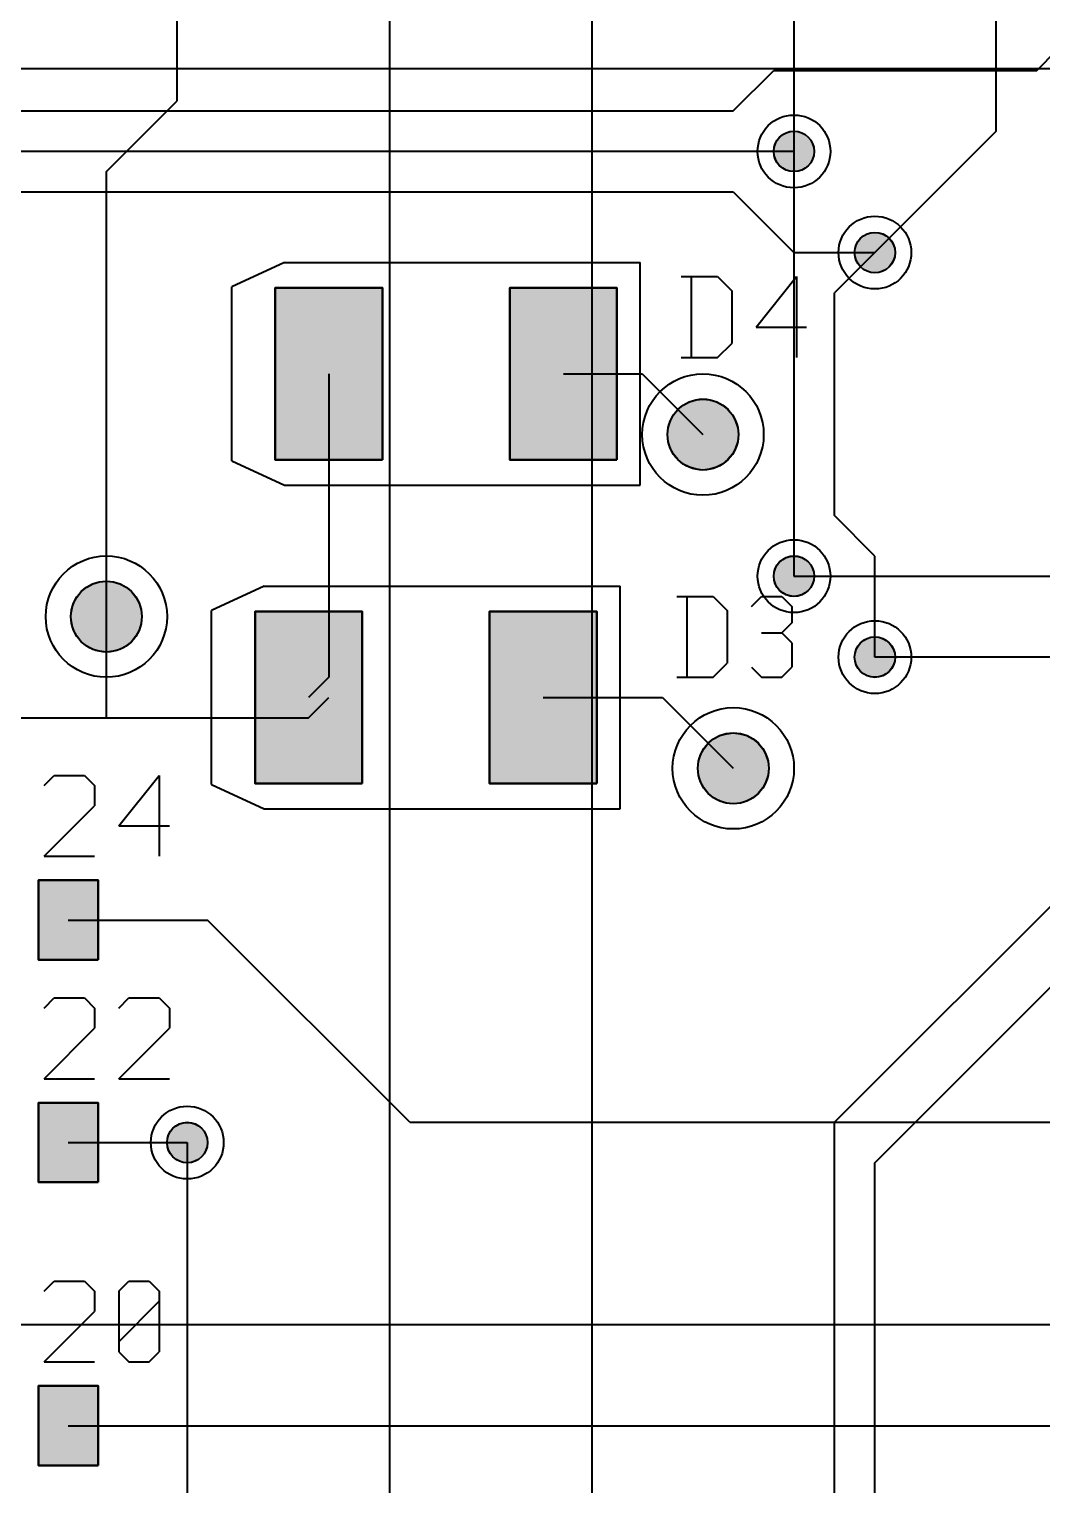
# Model space of a CAD drawing. Header units: millimetres. Extents: x 2 to 157, y 2 to 78.
# Drawn here: x 68.42 to 81.14, y 20.2 to 38.48 of the extents above; entities that cross this region are included whole.
import ezdxf

# ---------------------------------------------------------------- set-up
doc = ezdxf.new("R2010")
doc.units = ezdxf.units.MM
for name, color, linetype in [('bottom_copper', 7, 'Continuous'), ('drill_plated', 7, 'Continuous'), ('top_copper', 7, 'Continuous'), ('top_silk', 7, 'Continuous')]:
    doc.layers.add(name, color=color, linetype=linetype)

msp = doc.modelspace()

# ---------------------------------------------------------------- hatches: boundary and pattern name
at = {"layer": 'bottom_copper', "lineweight": 40}
for points in [[(78.278, 36.894), (78.263, 36.846), (78.24, 36.802), (78.208, 36.764), (78.17, 36.732), (78.126, 36.709), (78.078, 36.694), (78.029, 36.69), (77.979, 36.694), (77.932, 36.709), (77.888, 36.732), (77.849, 36.764), (77.818, 36.802), (77.794, 36.846), (77.78, 36.894), (77.775, 36.944), (77.78, 36.993), (77.794, 37.041), (77.818, 37.085), (77.849, 37.123), (77.888, 37.155), (77.932, 37.178), (77.979, 37.193), (78.029, 37.197), (78.078, 37.193), (78.126, 37.178), (78.17, 37.155), (78.208, 37.123), (78.24, 37.085), (78.263, 37.041), (78.278, 36.993), (78.283, 36.944), (78.278, 36.894)], [(79.294, 35.624), (79.279, 35.576), (79.256, 35.532), (79.224, 35.494), (79.186, 35.462), (79.142, 35.439), (79.094, 35.424), (79.045, 35.419), (78.995, 35.424), (78.948, 35.439), (78.904, 35.462), (78.865, 35.494), (78.834, 35.532), (78.81, 35.576), (78.796, 35.624), (78.791, 35.673), (78.796, 35.723), (78.81, 35.771), (78.834, 35.815), (78.865, 35.853), (78.904, 35.885), (78.948, 35.908), (78.995, 35.923), (79.045, 35.927), (79.094, 35.923), (79.142, 35.908), (79.186, 35.885), (79.224, 35.853), (79.256, 35.815), (79.279, 35.771), (79.294, 35.723), (79.299, 35.673), (79.294, 35.624)], [(77.322, 33.301), (77.296, 33.217), (77.255, 33.141), (77.2, 33.073), (77.133, 33.018), (77.056, 32.977), (76.973, 32.952), (76.886, 32.943), (76.799, 32.952), (76.716, 32.977), (76.639, 33.018), (76.571, 33.073), (76.516, 33.141), (76.475, 33.217), (76.45, 33.301), (76.441, 33.388), (76.45, 33.474), (76.475, 33.558), (76.516, 33.634), (76.571, 33.702), (76.639, 33.757), (76.716, 33.798), (76.799, 33.823), (76.886, 33.832), (76.973, 33.823), (77.056, 33.798), (77.133, 33.757), (77.2, 33.702), (77.255, 33.634), (77.296, 33.558), (77.322, 33.474), (77.33, 33.388), (77.322, 33.301)], [(78.278, 31.56), (78.263, 31.512), (78.24, 31.468), (78.208, 31.43), (78.17, 31.398), (78.126, 31.375), (78.078, 31.36), (78.029, 31.355), (77.979, 31.36), (77.932, 31.375), (77.888, 31.398), (77.849, 31.43), (77.818, 31.468), (77.794, 31.512), (77.78, 31.56), (77.775, 31.61), (77.78, 31.659), (77.794, 31.707), (77.818, 31.751), (77.849, 31.789), (77.888, 31.821), (77.932, 31.844), (77.979, 31.859), (78.029, 31.863), (78.078, 31.859), (78.126, 31.844), (78.17, 31.821), (78.208, 31.789), (78.24, 31.751), (78.263, 31.707), (78.278, 31.659), (78.283, 31.61), (78.278, 31.56)], [(69.829, 31.015), (69.803, 30.931), (69.762, 30.855), (69.707, 30.787), (69.64, 30.732), (69.563, 30.691), (69.48, 30.666), (69.393, 30.657), (69.306, 30.666), (69.223, 30.691), (69.146, 30.732), (69.078, 30.787), (69.023, 30.855), (68.982, 30.931), (68.957, 31.015), (68.948, 31.102), (68.957, 31.188), (68.982, 31.272), (69.023, 31.348), (69.078, 31.416), (69.146, 31.471), (69.223, 31.512), (69.306, 31.537), (69.393, 31.546), (69.48, 31.537), (69.563, 31.512), (69.64, 31.471), (69.707, 31.416), (69.762, 31.348), (69.803, 31.272), (69.829, 31.188), (69.837, 31.102), (69.829, 31.015)], [(79.294, 30.544), (79.279, 30.496), (79.256, 30.452), (79.224, 30.414), (79.186, 30.382), (79.142, 30.359), (79.094, 30.344), (79.045, 30.34), (78.995, 30.344), (78.948, 30.359), (78.904, 30.382), (78.865, 30.414), (78.834, 30.452), (78.81, 30.496), (78.796, 30.544), (78.791, 30.593), (78.796, 30.643), (78.81, 30.691), (78.834, 30.735), (78.865, 30.773), (78.904, 30.805), (78.948, 30.828), (78.995, 30.843), (79.045, 30.848), (79.094, 30.843), (79.142, 30.828), (79.186, 30.805), (79.224, 30.773), (79.256, 30.735), (79.279, 30.691), (79.294, 30.643), (79.299, 30.593), (79.294, 30.544)], [(77.703, 29.11), (77.677, 29.026), (77.636, 28.95), (77.581, 28.882), (77.514, 28.827), (77.437, 28.786), (77.354, 28.761), (77.267, 28.752), (77.18, 28.761), (77.097, 28.786), (77.02, 28.827), (76.952, 28.882), (76.897, 28.95), (76.856, 29.026), (76.831, 29.11), (76.822, 29.197), (76.831, 29.283), (76.856, 29.367), (76.897, 29.443), (76.952, 29.511), (77.02, 29.566), (77.097, 29.607), (77.18, 29.632), (77.267, 29.641), (77.354, 29.632), (77.437, 29.607), (77.514, 29.566), (77.581, 29.511), (77.636, 29.443), (77.677, 29.367), (77.703, 29.283), (77.711, 29.197), (77.703, 29.11)], [(70.658, 24.448), (70.643, 24.4), (70.62, 24.356), (70.588, 24.318), (70.55, 24.286), (70.506, 24.263), (70.458, 24.248), (70.409, 24.244), (70.359, 24.248), (70.312, 24.263), (70.268, 24.286), (70.229, 24.318), (70.198, 24.356), (70.174, 24.4), (70.16, 24.448), (70.155, 24.497), (70.16, 24.547), (70.174, 24.595), (70.198, 24.639), (70.229, 24.677), (70.268, 24.709), (70.312, 24.732), (70.359, 24.747), (70.409, 24.752), (70.458, 24.747), (70.506, 24.732), (70.55, 24.709), (70.588, 24.677), (70.62, 24.639), (70.643, 24.595), (70.658, 24.547), (70.663, 24.497), (70.658, 24.448)]]:
    msp.add_hatch(color=7, dxfattribs=at).paths.add_polyline_path(points, flags=0)
at = {"layer": 'drill_plated', "lineweight": 40}
for points in [[(78.278, 36.894), (78.263, 36.846), (78.24, 36.802), (78.208, 36.764), (78.17, 36.732), (78.126, 36.709), (78.078, 36.694), (78.029, 36.69), (77.979, 36.694), (77.932, 36.709), (77.888, 36.732), (77.849, 36.764), (77.818, 36.802), (77.794, 36.846), (77.78, 36.894), (77.775, 36.944), (77.78, 36.993), (77.794, 37.041), (77.818, 37.085), (77.849, 37.123), (77.888, 37.155), (77.932, 37.178), (77.979, 37.193), (78.029, 37.197), (78.078, 37.193), (78.126, 37.178), (78.17, 37.155), (78.208, 37.123), (78.24, 37.085), (78.263, 37.041), (78.278, 36.993), (78.283, 36.944), (78.278, 36.894)], [(79.294, 35.624), (79.279, 35.576), (79.256, 35.532), (79.224, 35.494), (79.186, 35.462), (79.142, 35.439), (79.094, 35.424), (79.045, 35.419), (78.995, 35.424), (78.948, 35.439), (78.904, 35.462), (78.865, 35.494), (78.834, 35.532), (78.81, 35.576), (78.796, 35.624), (78.791, 35.673), (78.796, 35.723), (78.81, 35.771), (78.834, 35.815), (78.865, 35.853), (78.904, 35.885), (78.948, 35.908), (78.995, 35.923), (79.045, 35.927), (79.094, 35.923), (79.142, 35.908), (79.186, 35.885), (79.224, 35.853), (79.256, 35.815), (79.279, 35.771), (79.294, 35.723), (79.299, 35.673), (79.294, 35.624)], [(77.322, 33.301), (77.296, 33.217), (77.255, 33.141), (77.2, 33.073), (77.133, 33.018), (77.056, 32.977), (76.973, 32.952), (76.886, 32.943), (76.799, 32.952), (76.716, 32.977), (76.639, 33.018), (76.571, 33.073), (76.516, 33.141), (76.475, 33.217), (76.45, 33.301), (76.441, 33.388), (76.45, 33.474), (76.475, 33.558), (76.516, 33.634), (76.571, 33.702), (76.639, 33.757), (76.716, 33.798), (76.799, 33.823), (76.886, 33.832), (76.973, 33.823), (77.056, 33.798), (77.133, 33.757), (77.2, 33.702), (77.255, 33.634), (77.296, 33.558), (77.322, 33.474), (77.33, 33.388), (77.322, 33.301)], [(78.278, 31.56), (78.263, 31.512), (78.24, 31.468), (78.208, 31.43), (78.17, 31.398), (78.126, 31.375), (78.078, 31.36), (78.029, 31.355), (77.979, 31.36), (77.932, 31.375), (77.888, 31.398), (77.849, 31.43), (77.818, 31.468), (77.794, 31.512), (77.78, 31.56), (77.775, 31.61), (77.78, 31.659), (77.794, 31.707), (77.818, 31.751), (77.849, 31.789), (77.888, 31.821), (77.932, 31.844), (77.979, 31.859), (78.029, 31.863), (78.078, 31.859), (78.126, 31.844), (78.17, 31.821), (78.208, 31.789), (78.24, 31.751), (78.263, 31.707), (78.278, 31.659), (78.283, 31.61), (78.278, 31.56)], [(69.829, 31.015), (69.803, 30.931), (69.762, 30.855), (69.707, 30.787), (69.64, 30.732), (69.563, 30.691), (69.48, 30.666), (69.393, 30.657), (69.306, 30.666), (69.223, 30.691), (69.146, 30.732), (69.078, 30.787), (69.023, 30.855), (68.982, 30.931), (68.957, 31.015), (68.948, 31.102), (68.957, 31.188), (68.982, 31.272), (69.023, 31.348), (69.078, 31.416), (69.146, 31.471), (69.223, 31.512), (69.306, 31.537), (69.393, 31.546), (69.48, 31.537), (69.563, 31.512), (69.64, 31.471), (69.707, 31.416), (69.762, 31.348), (69.803, 31.272), (69.829, 31.188), (69.837, 31.102), (69.829, 31.015)], [(79.294, 30.544), (79.279, 30.496), (79.256, 30.452), (79.224, 30.414), (79.186, 30.382), (79.142, 30.359), (79.094, 30.344), (79.045, 30.34), (78.995, 30.344), (78.948, 30.359), (78.904, 30.382), (78.865, 30.414), (78.834, 30.452), (78.81, 30.496), (78.796, 30.544), (78.791, 30.593), (78.796, 30.643), (78.81, 30.691), (78.834, 30.735), (78.865, 30.773), (78.904, 30.805), (78.948, 30.828), (78.995, 30.843), (79.045, 30.848), (79.094, 30.843), (79.142, 30.828), (79.186, 30.805), (79.224, 30.773), (79.256, 30.735), (79.279, 30.691), (79.294, 30.643), (79.299, 30.593), (79.294, 30.544)], [(77.703, 29.11), (77.677, 29.026), (77.636, 28.95), (77.581, 28.882), (77.514, 28.827), (77.437, 28.786), (77.354, 28.761), (77.267, 28.752), (77.18, 28.761), (77.097, 28.786), (77.02, 28.827), (76.952, 28.882), (76.897, 28.95), (76.856, 29.026), (76.831, 29.11), (76.822, 29.197), (76.831, 29.283), (76.856, 29.367), (76.897, 29.443), (76.952, 29.511), (77.02, 29.566), (77.097, 29.607), (77.18, 29.632), (77.267, 29.641), (77.354, 29.632), (77.437, 29.607), (77.514, 29.566), (77.581, 29.511), (77.636, 29.443), (77.677, 29.367), (77.703, 29.283), (77.711, 29.197), (77.703, 29.11)], [(70.658, 24.448), (70.643, 24.4), (70.62, 24.356), (70.588, 24.318), (70.55, 24.286), (70.506, 24.263), (70.458, 24.248), (70.409, 24.244), (70.359, 24.248), (70.312, 24.263), (70.268, 24.286), (70.229, 24.318), (70.198, 24.356), (70.174, 24.4), (70.16, 24.448), (70.155, 24.497), (70.16, 24.547), (70.174, 24.595), (70.198, 24.639), (70.229, 24.677), (70.268, 24.709), (70.312, 24.732), (70.359, 24.747), (70.409, 24.752), (70.458, 24.747), (70.506, 24.732), (70.55, 24.709), (70.588, 24.677), (70.62, 24.639), (70.643, 24.595), (70.658, 24.547), (70.663, 24.497), (70.658, 24.448)]]:
    msp.add_hatch(color=7, dxfattribs=at).paths.add_polyline_path(points, flags=0)
at = {"layer": 'top_copper', "lineweight": 40}
for points in [[(78.278, 36.894), (78.263, 36.846), (78.24, 36.802), (78.208, 36.764), (78.17, 36.732), (78.126, 36.709), (78.078, 36.694), (78.029, 36.69), (77.979, 36.694), (77.932, 36.709), (77.888, 36.732), (77.849, 36.764), (77.818, 36.802), (77.794, 36.846), (77.78, 36.894), (77.775, 36.944), (77.78, 36.993), (77.794, 37.041), (77.818, 37.085), (77.849, 37.123), (77.888, 37.155), (77.932, 37.178), (77.979, 37.193), (78.029, 37.197), (78.078, 37.193), (78.126, 37.178), (78.17, 37.155), (78.208, 37.123), (78.24, 37.085), (78.263, 37.041), (78.278, 36.993), (78.283, 36.944), (78.278, 36.894)], [(79.294, 35.624), (79.279, 35.576), (79.256, 35.532), (79.224, 35.494), (79.186, 35.462), (79.142, 35.439), (79.094, 35.424), (79.045, 35.419), (78.995, 35.424), (78.948, 35.439), (78.904, 35.462), (78.865, 35.494), (78.834, 35.532), (78.81, 35.576), (78.796, 35.624), (78.791, 35.673), (78.796, 35.723), (78.81, 35.771), (78.834, 35.815), (78.865, 35.853), (78.904, 35.885), (78.948, 35.908), (78.995, 35.923), (79.045, 35.927), (79.094, 35.923), (79.142, 35.908), (79.186, 35.885), (79.224, 35.853), (79.256, 35.815), (79.279, 35.771), (79.294, 35.723), (79.299, 35.673), (79.294, 35.624)], [(72.86, 33.07), (71.514, 33.07), (71.514, 35.229), (72.86, 35.229), (72.86, 33.07)], [(75.806, 33.07), (74.46, 33.07), (74.46, 35.229), (75.806, 35.229), (75.806, 33.07)], [(77.322, 33.301), (77.296, 33.217), (77.255, 33.141), (77.2, 33.073), (77.133, 33.018), (77.056, 32.977), (76.973, 32.952), (76.886, 32.943), (76.799, 32.952), (76.716, 32.977), (76.639, 33.018), (76.571, 33.073), (76.516, 33.141), (76.475, 33.217), (76.45, 33.301), (76.441, 33.388), (76.45, 33.474), (76.475, 33.558), (76.516, 33.634), (76.571, 33.702), (76.639, 33.757), (76.716, 33.798), (76.799, 33.823), (76.886, 33.832), (76.973, 33.823), (77.056, 33.798), (77.133, 33.757), (77.2, 33.702), (77.255, 33.634), (77.296, 33.558), (77.322, 33.474), (77.33, 33.388), (77.322, 33.301)], [(78.278, 31.56), (78.263, 31.512), (78.24, 31.468), (78.208, 31.43), (78.17, 31.398), (78.126, 31.375), (78.078, 31.36), (78.029, 31.355), (77.979, 31.36), (77.932, 31.375), (77.888, 31.398), (77.849, 31.43), (77.818, 31.468), (77.794, 31.512), (77.78, 31.56), (77.775, 31.61), (77.78, 31.659), (77.794, 31.707), (77.818, 31.751), (77.849, 31.789), (77.888, 31.821), (77.932, 31.844), (77.979, 31.859), (78.029, 31.863), (78.078, 31.859), (78.126, 31.844), (78.17, 31.821), (78.208, 31.789), (78.24, 31.751), (78.263, 31.707), (78.278, 31.659), (78.283, 31.61), (78.278, 31.56)], [(69.829, 31.015), (69.803, 30.931), (69.762, 30.855), (69.707, 30.787), (69.64, 30.732), (69.563, 30.691), (69.48, 30.666), (69.393, 30.657), (69.306, 30.666), (69.223, 30.691), (69.146, 30.732), (69.078, 30.787), (69.023, 30.855), (68.982, 30.931), (68.957, 31.015), (68.948, 31.102), (68.957, 31.188), (68.982, 31.272), (69.023, 31.348), (69.078, 31.416), (69.146, 31.471), (69.223, 31.512), (69.306, 31.537), (69.393, 31.546), (69.48, 31.537), (69.563, 31.512), (69.64, 31.471), (69.707, 31.416), (69.762, 31.348), (69.803, 31.272), (69.829, 31.188), (69.837, 31.102), (69.829, 31.015)], [(72.606, 29.006), (71.26, 29.006), (71.26, 31.165), (72.606, 31.165), (72.606, 29.006)], [(75.552, 29.006), (74.206, 29.006), (74.206, 31.165), (75.552, 31.165), (75.552, 29.006)], [(79.294, 30.544), (79.279, 30.496), (79.256, 30.452), (79.224, 30.414), (79.186, 30.382), (79.142, 30.359), (79.094, 30.344), (79.045, 30.34), (78.995, 30.344), (78.948, 30.359), (78.904, 30.382), (78.865, 30.414), (78.834, 30.452), (78.81, 30.496), (78.796, 30.544), (78.791, 30.593), (78.796, 30.643), (78.81, 30.691), (78.834, 30.735), (78.865, 30.773), (78.904, 30.805), (78.948, 30.828), (78.995, 30.843), (79.045, 30.848), (79.094, 30.843), (79.142, 30.828), (79.186, 30.805), (79.224, 30.773), (79.256, 30.735), (79.279, 30.691), (79.294, 30.643), (79.299, 30.593), (79.294, 30.544)], [(77.703, 29.11), (77.677, 29.026), (77.636, 28.95), (77.581, 28.882), (77.514, 28.827), (77.437, 28.786), (77.354, 28.761), (77.267, 28.752), (77.18, 28.761), (77.097, 28.786), (77.02, 28.827), (76.952, 28.882), (76.897, 28.95), (76.856, 29.026), (76.831, 29.11), (76.822, 29.197), (76.831, 29.283), (76.856, 29.367), (76.897, 29.443), (76.952, 29.511), (77.02, 29.566), (77.097, 29.607), (77.18, 29.632), (77.267, 29.641), (77.354, 29.632), (77.437, 29.607), (77.514, 29.566), (77.581, 29.511), (77.636, 29.443), (77.677, 29.367), (77.703, 29.283), (77.711, 29.197), (77.703, 29.11)], [(69.29, 26.792), (68.54, 26.792), (68.54, 27.791), (69.29, 27.791), (69.29, 26.792)], [(69.29, 23.998), (68.54, 23.998), (68.54, 24.997), (69.29, 24.997), (69.29, 23.998)], [(70.658, 24.448), (70.643, 24.4), (70.62, 24.356), (70.588, 24.318), (70.55, 24.286), (70.506, 24.263), (70.458, 24.248), (70.409, 24.244), (70.359, 24.248), (70.312, 24.263), (70.268, 24.286), (70.229, 24.318), (70.198, 24.356), (70.174, 24.4), (70.16, 24.448), (70.155, 24.497), (70.16, 24.547), (70.174, 24.595), (70.198, 24.639), (70.229, 24.677), (70.268, 24.709), (70.312, 24.732), (70.359, 24.747), (70.409, 24.752), (70.458, 24.747), (70.506, 24.732), (70.55, 24.709), (70.588, 24.677), (70.62, 24.639), (70.643, 24.595), (70.658, 24.547), (70.663, 24.497), (70.658, 24.448)], [(69.29, 20.442), (68.54, 20.442), (68.54, 21.441), (69.29, 21.441), (69.29, 20.442)]]:
    msp.add_hatch(color=7, dxfattribs=at).paths.add_polyline_path(points, flags=0)

# ---------------------------------------------------------------- linework, layer by layer
at = {"layer": 'bottom_copper', "color": 7, "lineweight": 40}
for p, q in [((78.029, 58.209), (78.029, 31.61)), ((75.489, 43.039), (75.489, 13.068)), ((72.949, 42.785), (72.949, 14.338)), ((70.282, 37.578), (70.282, 40.245)), ((80.569, 37.197), (80.569, 40.245)), ((69.393, 36.69), (70.282, 37.578)), ((80.569, 37.197), (78.537, 35.166)), ((69.393, 31.102), (69.393, 36.69)), ((78.537, 32.371), (78.537, 35.166)), ((79.045, 31.863), (78.537, 32.371)), ((79.045, 30.593), (79.045, 31.863)), ((78.537, 24.752), (81.839, 28.053)), ((79.045, 24.244), (82.347, 27.546)), ((78.537, 4.939), (78.537, 24.752)), ((70.409, 24.497), (70.399, 5.61)), ((79.045, 4.686), (79.045, 24.244))]:
    msp.add_line(p, q, dxfattribs=at)
for points in [[(78.278, 36.894), (78.263, 36.846), (78.24, 36.802), (78.208, 36.764), (78.17, 36.732), (78.126, 36.709), (78.078, 36.694), (78.029, 36.69), (77.979, 36.694), (77.932, 36.709), (77.888, 36.732), (77.849, 36.764), (77.818, 36.802), (77.794, 36.846), (77.78, 36.894), (77.775, 36.944), (77.78, 36.993), (77.794, 37.041), (77.818, 37.085), (77.849, 37.123), (77.888, 37.155), (77.932, 37.178), (77.979, 37.193), (78.029, 37.197), (78.078, 37.193), (78.126, 37.178), (78.17, 37.155), (78.208, 37.123), (78.24, 37.085), (78.263, 37.041), (78.278, 36.993), (78.283, 36.944), (78.278, 36.894)], [(79.294, 35.624), (79.279, 35.576), (79.256, 35.532), (79.224, 35.494), (79.186, 35.462), (79.142, 35.439), (79.094, 35.424), (79.045, 35.419), (78.995, 35.424), (78.948, 35.439), (78.904, 35.462), (78.865, 35.494), (78.834, 35.532), (78.81, 35.576), (78.796, 35.624), (78.791, 35.673), (78.796, 35.723), (78.81, 35.771), (78.834, 35.815), (78.865, 35.853), (78.904, 35.885), (78.948, 35.908), (78.995, 35.923), (79.045, 35.927), (79.094, 35.923), (79.142, 35.908), (79.186, 35.885), (79.224, 35.853), (79.256, 35.815), (79.279, 35.771), (79.294, 35.723), (79.299, 35.673), (79.294, 35.624)], [(77.322, 33.301), (77.296, 33.217), (77.255, 33.141), (77.2, 33.073), (77.133, 33.018), (77.056, 32.977), (76.973, 32.952), (76.886, 32.943), (76.799, 32.952), (76.716, 32.977), (76.639, 33.018), (76.571, 33.073), (76.516, 33.141), (76.475, 33.217), (76.45, 33.301), (76.441, 33.388), (76.45, 33.474), (76.475, 33.558), (76.516, 33.634), (76.571, 33.702), (76.639, 33.757), (76.716, 33.798), (76.799, 33.823), (76.886, 33.832), (76.973, 33.823), (77.056, 33.798), (77.133, 33.757), (77.2, 33.702), (77.255, 33.634), (77.296, 33.558), (77.322, 33.474), (77.33, 33.388), (77.322, 33.301)], [(78.278, 31.56), (78.263, 31.512), (78.24, 31.468), (78.208, 31.43), (78.17, 31.398), (78.126, 31.375), (78.078, 31.36), (78.029, 31.355), (77.979, 31.36), (77.932, 31.375), (77.888, 31.398), (77.849, 31.43), (77.818, 31.468), (77.794, 31.512), (77.78, 31.56), (77.775, 31.61), (77.78, 31.659), (77.794, 31.707), (77.818, 31.751), (77.849, 31.789), (77.888, 31.821), (77.932, 31.844), (77.979, 31.859), (78.029, 31.863), (78.078, 31.859), (78.126, 31.844), (78.17, 31.821), (78.208, 31.789), (78.24, 31.751), (78.263, 31.707), (78.278, 31.659), (78.283, 31.61), (78.278, 31.56)], [(69.829, 31.015), (69.803, 30.931), (69.762, 30.855), (69.707, 30.787), (69.64, 30.732), (69.563, 30.691), (69.48, 30.666), (69.393, 30.657), (69.306, 30.666), (69.223, 30.691), (69.146, 30.732), (69.078, 30.787), (69.023, 30.855), (68.982, 30.931), (68.957, 31.015), (68.948, 31.102), (68.957, 31.188), (68.982, 31.272), (69.023, 31.348), (69.078, 31.416), (69.146, 31.471), (69.223, 31.512), (69.306, 31.537), (69.393, 31.546), (69.48, 31.537), (69.563, 31.512), (69.64, 31.471), (69.707, 31.416), (69.762, 31.348), (69.803, 31.272), (69.829, 31.188), (69.837, 31.102), (69.829, 31.015)], [(79.294, 30.544), (79.279, 30.496), (79.256, 30.452), (79.224, 30.414), (79.186, 30.382), (79.142, 30.359), (79.094, 30.344), (79.045, 30.34), (78.995, 30.344), (78.948, 30.359), (78.904, 30.382), (78.865, 30.414), (78.834, 30.452), (78.81, 30.496), (78.796, 30.544), (78.791, 30.593), (78.796, 30.643), (78.81, 30.691), (78.834, 30.735), (78.865, 30.773), (78.904, 30.805), (78.948, 30.828), (78.995, 30.843), (79.045, 30.848), (79.094, 30.843), (79.142, 30.828), (79.186, 30.805), (79.224, 30.773), (79.256, 30.735), (79.279, 30.691), (79.294, 30.643), (79.299, 30.593), (79.294, 30.544)], [(77.703, 29.11), (77.677, 29.026), (77.636, 28.95), (77.581, 28.882), (77.514, 28.827), (77.437, 28.786), (77.354, 28.761), (77.267, 28.752), (77.18, 28.761), (77.097, 28.786), (77.02, 28.827), (76.952, 28.882), (76.897, 28.95), (76.856, 29.026), (76.831, 29.11), (76.822, 29.197), (76.831, 29.283), (76.856, 29.367), (76.897, 29.443), (76.952, 29.511), (77.02, 29.566), (77.097, 29.607), (77.18, 29.632), (77.267, 29.641), (77.354, 29.632), (77.437, 29.607), (77.514, 29.566), (77.581, 29.511), (77.636, 29.443), (77.677, 29.367), (77.703, 29.283), (77.711, 29.197), (77.703, 29.11)], [(70.658, 24.448), (70.643, 24.4), (70.62, 24.356), (70.588, 24.318), (70.55, 24.286), (70.506, 24.263), (70.458, 24.248), (70.409, 24.244), (70.359, 24.248), (70.312, 24.263), (70.268, 24.286), (70.229, 24.318), (70.198, 24.356), (70.174, 24.4), (70.16, 24.448), (70.155, 24.497), (70.16, 24.547), (70.174, 24.595), (70.198, 24.639), (70.229, 24.677), (70.268, 24.709), (70.312, 24.732), (70.359, 24.747), (70.409, 24.752), (70.458, 24.747), (70.506, 24.732), (70.55, 24.709), (70.588, 24.677), (70.62, 24.639), (70.643, 24.595), (70.658, 24.547), (70.663, 24.497), (70.658, 24.448)]]:
    msp.add_lwpolyline(points, close=True, dxfattribs=at)
for centre, major_axis in [((78.029, 36.944), (0.457, 0)), ((78.029, 36.944), (0.254, 0)), ((79.045, 35.673), (0.457, 0)), ((79.045, 35.673), (0.254, 0)), ((76.886, 33.388), (0.762, 0)), ((76.886, 33.388), (0.445, 0)), ((78.029, 31.61), (0.457, 0)), ((69.393, 31.102), (0.762, 0)), ((78.029, 31.61), (0.254, 0)), ((69.393, 31.102), (0.445, 0)), ((79.045, 30.593), (0.457, 0)), ((79.045, 30.593), (0.254, 0)), ((77.267, 29.197), (0.762, 0)), ((77.267, 29.197), (0.445, 0)), ((70.409, 24.497), (0.457, 0)), ((70.409, 24.497), (0.254, 0))]:
    msp.add_ellipse(centre, major_axis=major_axis, ratio=1, dxfattribs=at)
at = {"layer": 'drill_plated', "color": 7, "lineweight": 40}
for points in [[(78.278, 36.894), (78.263, 36.846), (78.24, 36.802), (78.208, 36.764), (78.17, 36.732), (78.126, 36.709), (78.078, 36.694), (78.029, 36.69), (77.979, 36.694), (77.932, 36.709), (77.888, 36.732), (77.849, 36.764), (77.818, 36.802), (77.794, 36.846), (77.78, 36.894), (77.775, 36.944), (77.78, 36.993), (77.794, 37.041), (77.818, 37.085), (77.849, 37.123), (77.888, 37.155), (77.932, 37.178), (77.979, 37.193), (78.029, 37.197), (78.078, 37.193), (78.126, 37.178), (78.17, 37.155), (78.208, 37.123), (78.24, 37.085), (78.263, 37.041), (78.278, 36.993), (78.283, 36.944), (78.278, 36.894)], [(79.294, 35.624), (79.279, 35.576), (79.256, 35.532), (79.224, 35.494), (79.186, 35.462), (79.142, 35.439), (79.094, 35.424), (79.045, 35.419), (78.995, 35.424), (78.948, 35.439), (78.904, 35.462), (78.865, 35.494), (78.834, 35.532), (78.81, 35.576), (78.796, 35.624), (78.791, 35.673), (78.796, 35.723), (78.81, 35.771), (78.834, 35.815), (78.865, 35.853), (78.904, 35.885), (78.948, 35.908), (78.995, 35.923), (79.045, 35.927), (79.094, 35.923), (79.142, 35.908), (79.186, 35.885), (79.224, 35.853), (79.256, 35.815), (79.279, 35.771), (79.294, 35.723), (79.299, 35.673), (79.294, 35.624)], [(77.322, 33.301), (77.296, 33.217), (77.255, 33.141), (77.2, 33.073), (77.133, 33.018), (77.056, 32.977), (76.973, 32.952), (76.886, 32.943), (76.799, 32.952), (76.716, 32.977), (76.639, 33.018), (76.571, 33.073), (76.516, 33.141), (76.475, 33.217), (76.45, 33.301), (76.441, 33.388), (76.45, 33.474), (76.475, 33.558), (76.516, 33.634), (76.571, 33.702), (76.639, 33.757), (76.716, 33.798), (76.799, 33.823), (76.886, 33.832), (76.973, 33.823), (77.056, 33.798), (77.133, 33.757), (77.2, 33.702), (77.255, 33.634), (77.296, 33.558), (77.322, 33.474), (77.33, 33.388), (77.322, 33.301)], [(78.278, 31.56), (78.263, 31.512), (78.24, 31.468), (78.208, 31.43), (78.17, 31.398), (78.126, 31.375), (78.078, 31.36), (78.029, 31.355), (77.979, 31.36), (77.932, 31.375), (77.888, 31.398), (77.849, 31.43), (77.818, 31.468), (77.794, 31.512), (77.78, 31.56), (77.775, 31.61), (77.78, 31.659), (77.794, 31.707), (77.818, 31.751), (77.849, 31.789), (77.888, 31.821), (77.932, 31.844), (77.979, 31.859), (78.029, 31.863), (78.078, 31.859), (78.126, 31.844), (78.17, 31.821), (78.208, 31.789), (78.24, 31.751), (78.263, 31.707), (78.278, 31.659), (78.283, 31.61), (78.278, 31.56)], [(69.829, 31.015), (69.803, 30.931), (69.762, 30.855), (69.707, 30.787), (69.64, 30.732), (69.563, 30.691), (69.48, 30.666), (69.393, 30.657), (69.306, 30.666), (69.223, 30.691), (69.146, 30.732), (69.078, 30.787), (69.023, 30.855), (68.982, 30.931), (68.957, 31.015), (68.948, 31.102), (68.957, 31.188), (68.982, 31.272), (69.023, 31.348), (69.078, 31.416), (69.146, 31.471), (69.223, 31.512), (69.306, 31.537), (69.393, 31.546), (69.48, 31.537), (69.563, 31.512), (69.64, 31.471), (69.707, 31.416), (69.762, 31.348), (69.803, 31.272), (69.829, 31.188), (69.837, 31.102), (69.829, 31.015)], [(79.294, 30.544), (79.279, 30.496), (79.256, 30.452), (79.224, 30.414), (79.186, 30.382), (79.142, 30.359), (79.094, 30.344), (79.045, 30.34), (78.995, 30.344), (78.948, 30.359), (78.904, 30.382), (78.865, 30.414), (78.834, 30.452), (78.81, 30.496), (78.796, 30.544), (78.791, 30.593), (78.796, 30.643), (78.81, 30.691), (78.834, 30.735), (78.865, 30.773), (78.904, 30.805), (78.948, 30.828), (78.995, 30.843), (79.045, 30.848), (79.094, 30.843), (79.142, 30.828), (79.186, 30.805), (79.224, 30.773), (79.256, 30.735), (79.279, 30.691), (79.294, 30.643), (79.299, 30.593), (79.294, 30.544)], [(77.703, 29.11), (77.677, 29.026), (77.636, 28.95), (77.581, 28.882), (77.514, 28.827), (77.437, 28.786), (77.354, 28.761), (77.267, 28.752), (77.18, 28.761), (77.097, 28.786), (77.02, 28.827), (76.952, 28.882), (76.897, 28.95), (76.856, 29.026), (76.831, 29.11), (76.822, 29.197), (76.831, 29.283), (76.856, 29.367), (76.897, 29.443), (76.952, 29.511), (77.02, 29.566), (77.097, 29.607), (77.18, 29.632), (77.267, 29.641), (77.354, 29.632), (77.437, 29.607), (77.514, 29.566), (77.581, 29.511), (77.636, 29.443), (77.677, 29.367), (77.703, 29.283), (77.711, 29.197), (77.703, 29.11)], [(70.658, 24.448), (70.643, 24.4), (70.62, 24.356), (70.588, 24.318), (70.55, 24.286), (70.506, 24.263), (70.458, 24.248), (70.409, 24.244), (70.359, 24.248), (70.312, 24.263), (70.268, 24.286), (70.229, 24.318), (70.198, 24.356), (70.174, 24.4), (70.16, 24.448), (70.155, 24.497), (70.16, 24.547), (70.174, 24.595), (70.198, 24.639), (70.229, 24.677), (70.268, 24.709), (70.312, 24.732), (70.359, 24.747), (70.409, 24.752), (70.458, 24.747), (70.506, 24.732), (70.55, 24.709), (70.588, 24.677), (70.62, 24.639), (70.643, 24.595), (70.658, 24.547), (70.663, 24.497), (70.658, 24.448)]]:
    msp.add_lwpolyline(points, close=True, dxfattribs=at)
for centre, major_axis in [((78.029, 36.944), (0.254, 0)), ((79.045, 35.673), (0.254, 0)), ((76.886, 33.388), (0.445, 0)), ((78.029, 31.61), (0.254, 0)), ((69.393, 31.102), (0.445, 0)), ((79.045, 30.593), (0.254, 0)), ((77.267, 29.197), (0.445, 0)), ((70.409, 24.497), (0.254, 0))]:
    msp.add_ellipse(centre, major_axis=major_axis, ratio=1, dxfattribs=at)
at = {"layer": 'top_copper', "color": 7, "lineweight": 40}
for p, q in [((81.077, 37.959), (81.331, 38.214)), ((77.267, 37.452), (77.775, 37.959)), ((77.775, 37.959), (81.077, 37.959)), ((66.091, 37.452), (77.267, 37.452)), ((78.029, 36.944), (67.107, 36.944)), ((67.361, 36.435), (77.267, 36.435)), ((77.267, 36.435), (78.029, 35.673)), ((78.029, 35.673), (79.045, 35.673)), ((72.86, 35.229), (71.514, 35.229)), ((71.514, 35.229), (71.514, 33.07)), ((72.86, 33.07), (72.86, 35.229)), ((75.806, 35.229), (74.46, 35.229)), ((74.46, 35.229), (74.46, 33.07)), ((75.806, 33.07), (75.806, 35.229)), ((72.187, 34.15), (72.187, 30.34)), ((75.133, 34.15), (76.124, 34.15)), ((76.124, 34.15), (76.886, 33.388)), ((71.514, 33.07), (72.86, 33.07)), ((74.46, 33.07), (75.806, 33.07)), ((78.029, 31.61), (82.347, 31.61)), ((69.393, 29.831), (69.393, 31.102)), ((72.606, 31.165), (71.26, 31.165)), ((71.26, 31.165), (71.26, 29.006)), ((72.606, 29.006), (72.606, 31.165)), ((75.552, 31.165), (74.206, 31.165)), ((74.206, 31.165), (74.206, 29.006)), ((75.552, 29.006), (75.552, 31.165)), ((88.118, 30.593), (79.045, 30.593)), ((72.187, 30.34), (71.933, 30.085)), ((71.933, 29.831), (72.187, 30.085)), ((74.879, 30.085), (76.378, 30.085)), ((76.378, 30.085), (77.267, 29.197)), ((66.345, 29.831), (71.933, 29.831)), ((71.26, 29.006), (72.606, 29.006)), ((74.206, 29.006), (75.552, 29.006)), ((69.29, 27.791), (68.54, 27.791)), ((68.54, 27.791), (68.54, 26.792)), ((69.29, 26.792), (69.29, 27.791)), ((68.915, 27.291), (70.663, 27.291)), ((73.203, 24.752), (70.663, 27.291)), ((68.54, 26.792), (69.29, 26.792)), ((69.29, 24.997), (68.54, 24.997)), ((68.54, 24.997), (68.54, 23.998)), ((69.29, 23.998), (69.29, 24.997)), ((73.203, 24.752), (97.587, 24.752)), ((68.915, 24.497), (70.409, 24.497)), ((68.54, 23.998), (69.29, 23.998)), ((64.567, 22.212), (135.179, 22.212)), ((69.29, 21.441), (68.54, 21.441)), ((68.54, 21.441), (68.54, 20.442)), ((69.29, 20.442), (69.29, 21.441)), ((68.915, 20.942), (132.639, 20.942)), ((68.54, 20.442), (69.29, 20.442))]:
    msp.add_line(p, q, dxfattribs=at)
for points in [[(78.278, 36.894), (78.263, 36.846), (78.24, 36.802), (78.208, 36.764), (78.17, 36.732), (78.126, 36.709), (78.078, 36.694), (78.029, 36.69), (77.979, 36.694), (77.932, 36.709), (77.888, 36.732), (77.849, 36.764), (77.818, 36.802), (77.794, 36.846), (77.78, 36.894), (77.775, 36.944), (77.78, 36.993), (77.794, 37.041), (77.818, 37.085), (77.849, 37.123), (77.888, 37.155), (77.932, 37.178), (77.979, 37.193), (78.029, 37.197), (78.078, 37.193), (78.126, 37.178), (78.17, 37.155), (78.208, 37.123), (78.24, 37.085), (78.263, 37.041), (78.278, 36.993), (78.283, 36.944), (78.278, 36.894)], [(79.294, 35.624), (79.279, 35.576), (79.256, 35.532), (79.224, 35.494), (79.186, 35.462), (79.142, 35.439), (79.094, 35.424), (79.045, 35.419), (78.995, 35.424), (78.948, 35.439), (78.904, 35.462), (78.865, 35.494), (78.834, 35.532), (78.81, 35.576), (78.796, 35.624), (78.791, 35.673), (78.796, 35.723), (78.81, 35.771), (78.834, 35.815), (78.865, 35.853), (78.904, 35.885), (78.948, 35.908), (78.995, 35.923), (79.045, 35.927), (79.094, 35.923), (79.142, 35.908), (79.186, 35.885), (79.224, 35.853), (79.256, 35.815), (79.279, 35.771), (79.294, 35.723), (79.299, 35.673), (79.294, 35.624)], [(72.86, 33.07), (71.514, 33.07), (71.514, 35.229), (72.86, 35.229), (72.86, 33.07)], [(75.806, 33.07), (74.46, 33.07), (74.46, 35.229), (75.806, 35.229), (75.806, 33.07)], [(77.322, 33.301), (77.296, 33.217), (77.255, 33.141), (77.2, 33.073), (77.133, 33.018), (77.056, 32.977), (76.973, 32.952), (76.886, 32.943), (76.799, 32.952), (76.716, 32.977), (76.639, 33.018), (76.571, 33.073), (76.516, 33.141), (76.475, 33.217), (76.45, 33.301), (76.441, 33.388), (76.45, 33.474), (76.475, 33.558), (76.516, 33.634), (76.571, 33.702), (76.639, 33.757), (76.716, 33.798), (76.799, 33.823), (76.886, 33.832), (76.973, 33.823), (77.056, 33.798), (77.133, 33.757), (77.2, 33.702), (77.255, 33.634), (77.296, 33.558), (77.322, 33.474), (77.33, 33.388), (77.322, 33.301)], [(78.278, 31.56), (78.263, 31.512), (78.24, 31.468), (78.208, 31.43), (78.17, 31.398), (78.126, 31.375), (78.078, 31.36), (78.029, 31.355), (77.979, 31.36), (77.932, 31.375), (77.888, 31.398), (77.849, 31.43), (77.818, 31.468), (77.794, 31.512), (77.78, 31.56), (77.775, 31.61), (77.78, 31.659), (77.794, 31.707), (77.818, 31.751), (77.849, 31.789), (77.888, 31.821), (77.932, 31.844), (77.979, 31.859), (78.029, 31.863), (78.078, 31.859), (78.126, 31.844), (78.17, 31.821), (78.208, 31.789), (78.24, 31.751), (78.263, 31.707), (78.278, 31.659), (78.283, 31.61), (78.278, 31.56)], [(69.829, 31.015), (69.803, 30.931), (69.762, 30.855), (69.707, 30.787), (69.64, 30.732), (69.563, 30.691), (69.48, 30.666), (69.393, 30.657), (69.306, 30.666), (69.223, 30.691), (69.146, 30.732), (69.078, 30.787), (69.023, 30.855), (68.982, 30.931), (68.957, 31.015), (68.948, 31.102), (68.957, 31.188), (68.982, 31.272), (69.023, 31.348), (69.078, 31.416), (69.146, 31.471), (69.223, 31.512), (69.306, 31.537), (69.393, 31.546), (69.48, 31.537), (69.563, 31.512), (69.64, 31.471), (69.707, 31.416), (69.762, 31.348), (69.803, 31.272), (69.829, 31.188), (69.837, 31.102), (69.829, 31.015)], [(72.606, 29.006), (71.26, 29.006), (71.26, 31.165), (72.606, 31.165), (72.606, 29.006)], [(75.552, 29.006), (74.206, 29.006), (74.206, 31.165), (75.552, 31.165), (75.552, 29.006)], [(79.294, 30.544), (79.279, 30.496), (79.256, 30.452), (79.224, 30.414), (79.186, 30.382), (79.142, 30.359), (79.094, 30.344), (79.045, 30.34), (78.995, 30.344), (78.948, 30.359), (78.904, 30.382), (78.865, 30.414), (78.834, 30.452), (78.81, 30.496), (78.796, 30.544), (78.791, 30.593), (78.796, 30.643), (78.81, 30.691), (78.834, 30.735), (78.865, 30.773), (78.904, 30.805), (78.948, 30.828), (78.995, 30.843), (79.045, 30.848), (79.094, 30.843), (79.142, 30.828), (79.186, 30.805), (79.224, 30.773), (79.256, 30.735), (79.279, 30.691), (79.294, 30.643), (79.299, 30.593), (79.294, 30.544)], [(77.703, 29.11), (77.677, 29.026), (77.636, 28.95), (77.581, 28.882), (77.514, 28.827), (77.437, 28.786), (77.354, 28.761), (77.267, 28.752), (77.18, 28.761), (77.097, 28.786), (77.02, 28.827), (76.952, 28.882), (76.897, 28.95), (76.856, 29.026), (76.831, 29.11), (76.822, 29.197), (76.831, 29.283), (76.856, 29.367), (76.897, 29.443), (76.952, 29.511), (77.02, 29.566), (77.097, 29.607), (77.18, 29.632), (77.267, 29.641), (77.354, 29.632), (77.437, 29.607), (77.514, 29.566), (77.581, 29.511), (77.636, 29.443), (77.677, 29.367), (77.703, 29.283), (77.711, 29.197), (77.703, 29.11)], [(69.29, 26.792), (68.54, 26.792), (68.54, 27.791), (69.29, 27.791), (69.29, 26.792)], [(69.29, 23.998), (68.54, 23.998), (68.54, 24.997), (69.29, 24.997), (69.29, 23.998)], [(70.658, 24.448), (70.643, 24.4), (70.62, 24.356), (70.588, 24.318), (70.55, 24.286), (70.506, 24.263), (70.458, 24.248), (70.409, 24.244), (70.359, 24.248), (70.312, 24.263), (70.268, 24.286), (70.229, 24.318), (70.198, 24.356), (70.174, 24.4), (70.16, 24.448), (70.155, 24.497), (70.16, 24.547), (70.174, 24.595), (70.198, 24.639), (70.229, 24.677), (70.268, 24.709), (70.312, 24.732), (70.359, 24.747), (70.409, 24.752), (70.458, 24.747), (70.506, 24.732), (70.55, 24.709), (70.588, 24.677), (70.62, 24.639), (70.643, 24.595), (70.658, 24.547), (70.663, 24.497), (70.658, 24.448)], [(69.29, 20.442), (68.54, 20.442), (68.54, 21.441), (69.29, 21.441), (69.29, 20.442)]]:
    msp.add_lwpolyline(points, close=True, dxfattribs=at)
for centre, major_axis in [((78.029, 36.944), (0.457, 0)), ((78.029, 36.944), (0.254, 0)), ((79.045, 35.673), (0.457, 0)), ((79.045, 35.673), (0.254, 0)), ((76.886, 33.388), (0.762, 0)), ((76.886, 33.388), (0.445, 0)), ((78.029, 31.61), (0.457, 0)), ((69.393, 31.102), (0.762, 0)), ((78.029, 31.61), (0.254, 0)), ((69.393, 31.102), (0.445, 0)), ((79.045, 30.593), (0.457, 0)), ((79.045, 30.593), (0.254, 0)), ((77.267, 29.197), (0.762, 0)), ((77.267, 29.197), (0.445, 0)), ((70.409, 24.497), (0.457, 0)), ((70.409, 24.497), (0.254, 0))]:
    msp.add_ellipse(centre, major_axis=major_axis, ratio=1, dxfattribs=at)
at = {"layer": 'top_silk', "color": 7, "lineweight": 40}
for p, q in [((37.295, 37.983), (83.015, 37.983)), ((71.628, 35.547), (70.968, 35.242)), ((71.628, 35.547), (76.098, 35.547)), ((76.098, 32.752), (76.098, 35.547)), ((76.612, 35.371), (77.069, 35.371)), ((76.739, 35.371), (76.739, 34.355)), ((77.069, 35.371), (77.247, 35.194)), ((77.552, 34.736), (78.06, 35.371)), ((78.06, 35.371), (78.06, 34.355)), ((70.968, 33.057), (70.968, 35.242)), ((77.247, 35.194), (77.247, 34.533)), ((77.552, 34.736), (78.187, 34.736)), ((77.069, 34.355), (77.247, 34.533)), ((76.612, 34.355), (77.069, 34.355)), ((70.968, 33.057), (71.628, 32.752)), ((71.628, 32.752), (76.098, 32.752)), ((71.374, 31.483), (70.714, 31.178)), ((71.374, 31.483), (75.844, 31.483)), ((75.844, 28.689), (75.844, 31.483)), ((76.556, 31.355), (77.013, 31.355)), ((76.683, 31.355), (76.683, 30.34)), ((77.013, 31.355), (77.191, 31.178)), ((77.495, 31.229), (77.622, 31.355)), ((77.622, 31.355), (77.876, 31.355)), ((77.876, 31.355), (78.003, 31.229)), ((70.714, 28.993), (70.714, 31.178)), ((77.191, 31.178), (77.191, 30.517)), ((78.003, 31.229), (78.003, 31.025)), ((77.622, 30.898), (77.876, 30.898)), ((78.003, 31.025), (77.876, 30.898)), ((78.003, 30.771), (77.876, 30.898)), ((78.003, 30.771), (78.003, 30.466)), ((77.013, 30.34), (77.191, 30.517)), ((77.495, 30.466), (77.622, 30.34)), ((77.876, 30.34), (78.003, 30.466)), ((76.556, 30.34), (77.013, 30.34)), ((77.622, 30.34), (77.876, 30.34)), ((68.61, 28.981), (68.737, 29.108)), ((68.737, 29.108), (69.118, 29.108)), ((69.118, 29.108), (69.245, 28.981)), ((69.55, 28.473), (70.058, 29.108)), ((70.058, 29.108), (70.058, 28.092)), ((69.245, 28.981), (69.245, 28.727)), ((70.714, 28.993), (71.374, 28.689)), ((68.61, 28.092), (69.245, 28.727)), ((71.374, 28.689), (75.844, 28.689)), ((69.55, 28.473), (70.185, 28.473)), ((68.61, 28.092), (69.245, 28.092)), ((68.61, 26.187), (68.737, 26.314)), ((68.737, 26.314), (69.118, 26.314)), ((69.118, 26.314), (69.245, 26.187)), ((69.245, 26.187), (69.245, 25.933)), ((69.55, 26.187), (69.677, 26.314)), ((69.677, 26.314), (70.058, 26.314)), ((70.058, 26.314), (70.185, 26.187)), ((70.185, 26.187), (70.185, 25.933)), ((68.61, 25.298), (69.245, 25.933)), ((69.55, 25.298), (70.185, 25.933)), ((68.61, 25.298), (69.245, 25.298)), ((69.55, 25.298), (70.185, 25.298)), ((68.61, 22.631), (68.737, 22.758)), ((68.737, 22.758), (69.118, 22.758)), ((69.118, 22.758), (69.245, 22.631)), ((69.55, 22.631), (69.677, 22.758)), ((69.677, 22.758), (69.931, 22.758)), ((69.931, 22.758), (70.058, 22.631)), ((69.245, 22.631), (69.245, 22.377)), ((69.55, 22.631), (69.55, 21.869)), ((69.55, 21.996), (70.058, 22.504)), ((70.058, 22.631), (70.058, 21.869)), ((68.61, 21.742), (69.245, 22.377)), ((69.55, 21.869), (69.677, 21.742)), ((69.931, 21.742), (70.058, 21.869)), ((68.61, 21.742), (69.245, 21.742)), ((69.677, 21.742), (69.931, 21.742))]:
    msp.add_line(p, q, dxfattribs=at)

doc.saveas('drawing.dxf')
